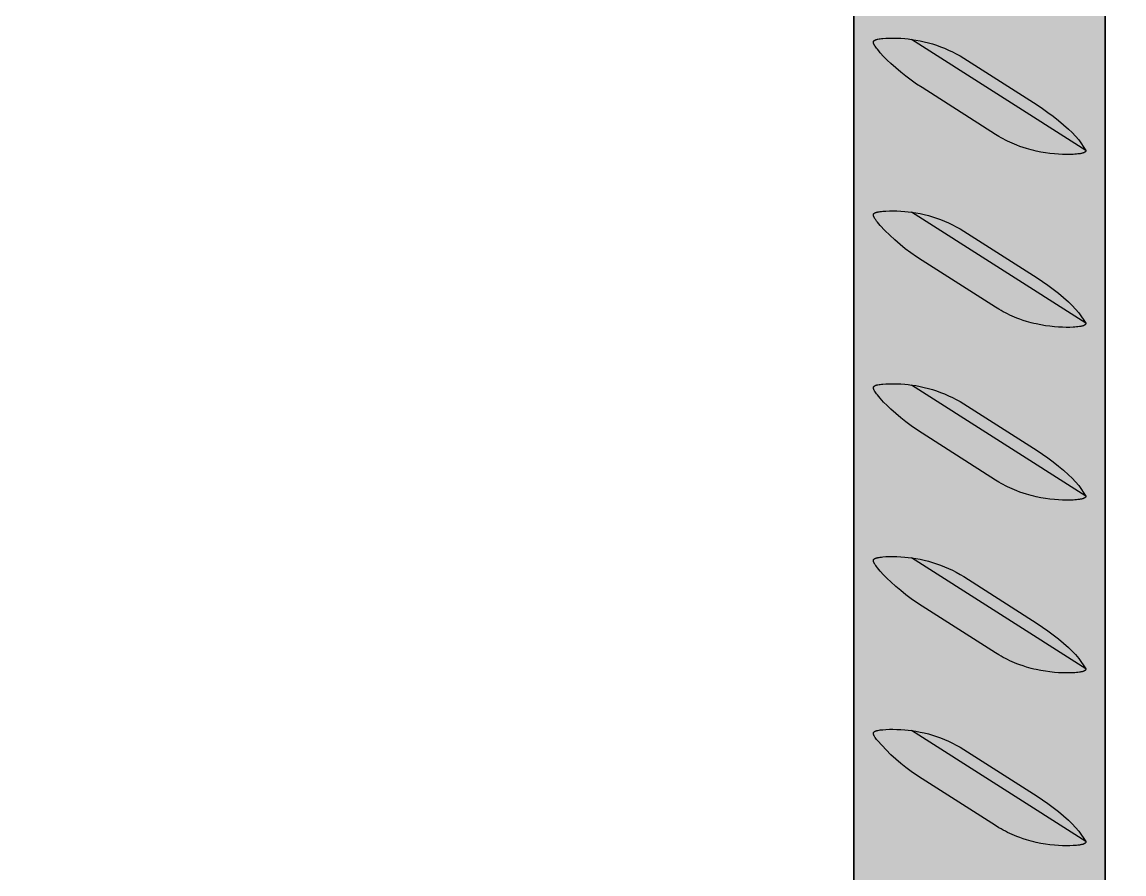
# Model space of a CAD drawing. Header units: millimetres. Extents: x 0 to 1192, y -689 to 404.
# Drawn here: x 334.6 to 404.7, y 302 to 356.3 of the extents above; entities that cross this region are included whole.
import ezdxf

# ---------------------------------------------------------------- set-up
doc = ezdxf.new("R2010")
doc.units = ezdxf.units.MM
doc.layers.add('Blocks', color=7, linetype='Continuous')
doc.layers.add('Blocks$Fill', color=7, linetype='Continuous', true_color=0xffffff)
doc.layers.add('Blocks$Inner', color=7, linetype='Continuous', lineweight=25, true_color=0x007f00)
doc.layers.add('Blocks$Outline', color=7, linetype='Continuous', lineweight=35, true_color=0xff3f3f)

# ---------------------------------------------------------------- blocks, each defined once
blk = doc.blocks.new('Rebar Side Table Front')
at = {"layer": 'Blocks$Fill'}
h = blk.add_hatch(color=256, dxfattribs=at)
h.paths.add_polyline_path([(387.521, 3), (387.522, 1.932), (387.526, 1.864), (387.532, 1.795), (387.54, 1.728), (387.55, 1.66), (387.563, 1.593), (387.578, 1.526), (387.595, 1.46), (387.615, 1.395), (387.637, 1.33), (387.661, 1.266), (387.687, 1.203), (387.715, 1.141), (387.745, 1.08), (387.778, 1.02), (387.812, 0.961), (387.849, 0.903), (387.887, 0.847), (387.928, 0.792), (387.97, 0.738), (388.014, 0.686), (388.06, 0.635), (388.107, 0.586), (388.156, 0.538), (388.207, 0.493), (388.259, 0.449), (388.313, 0.406), (388.368, 0.366), (388.424, 0.328), (388.482, 0.291), (388.541, 0.257), (388.601, 0.224), (388.662, 0.194), (388.724, 0.166), (388.787, 0.139), (388.851, 0.115), (388.916, 0.094), (388.982, 0.074), (389.048, 0.057), (389.114, 0.042), (389.181, 0.029), (389.249, 0.019), (389.317, 0.01), (389.385, 0.005), (389.453, 0.001), (389.521, 0), (401.589, 0.001), (401.658, 0.005), (401.726, 0.01), (401.794, 0.019), (401.861, 0.029), (401.928, 0.042), (401.995, 0.057), (402.061, 0.074), (402.126, 0.094), (402.191, 0.115), (402.255, 0.139), (402.318, 0.166), (402.38, 0.194), (402.441, 0.224), (402.501, 0.257), (402.56, 0.291), (402.618, 0.328), (402.675, 0.366), (402.73, 0.406), (402.783, 0.449), (402.836, 0.493), (402.886, 0.538), (402.935, 0.586), (402.983, 0.635), (403.029, 0.686), (403.073, 0.738), (403.115, 0.792), (403.155, 0.847), (403.194, 0.903), (403.23, 0.961), (403.265, 1.02), (403.297, 1.08), (403.327, 1.141), (403.356, 1.203), (403.382, 1.266), (403.406, 1.33), (403.427, 1.395), (403.447, 1.46), (403.464, 1.526), (403.479, 1.593), (403.492, 1.66), (403.503, 1.728), (403.511, 1.795), (403.517, 1.864), (403.52, 1.932), (403.521, 3), (403.521, 386), (452.521, 386), (453.521, 387), (453.521, 403), (452.521, 404), (228.521, 404), (4.521, 404), (3.521, 403), (3.521, 387), (4.521, 386), (53.521, 386), (53.521, 3), (53.522, 1.932), (53.532, 1.795), (53.54, 1.728), (53.55, 1.66), (53.563, 1.593), (53.578, 1.526), (53.595, 1.46), (53.615, 1.395), (53.637, 1.33), (53.661, 1.266), (53.687, 1.203), (53.715, 1.141), (53.745, 1.08), (53.778, 1.02), (53.812, 0.961), (53.849, 0.903), (53.887, 0.847), (53.928, 0.792), (53.97, 0.738), (54.014, 0.686), (54.059, 0.635), (54.107, 0.586), (54.156, 0.538), (54.207, 0.493), (54.259, 0.449), (54.313, 0.406), (54.368, 0.366), (54.424, 0.328), (54.482, 0.291), (54.541, 0.257), (54.601, 0.224), (54.662, 0.194), (54.724, 0.166), (54.787, 0.139), (54.851, 0.115), (54.916, 0.094), (54.982, 0.074), (55.048, 0.057), (55.114, 0.042), (55.181, 0.029), (55.249, 0.019), (55.317, 0.01), (55.385, 0.005), (55.453, 0.001), (55.521, 0), (67.589, 0.001), (67.658, 0.005), (67.726, 0.01), (67.794, 0.019), (67.861, 0.029), (67.928, 0.042), (67.995, 0.057), (68.061, 0.074), (68.126, 0.094), (68.191, 0.115), (68.255, 0.139), (68.318, 0.166), (68.38, 0.194), (68.441, 0.224), (68.501, 0.257), (68.56, 0.291), (68.618, 0.328), (68.675, 0.366), (68.73, 0.406), (68.783, 0.449), (68.836, 0.493), (68.886, 0.538), (68.935, 0.586), (68.983, 0.635), (69.029, 0.686), (69.073, 0.738), (69.115, 0.792), (69.155, 0.847), (69.194, 0.903), (69.23, 0.961), (69.265, 1.02), (69.297, 1.08), (69.327, 1.141), (69.356, 1.203), (69.382, 1.266), (69.406, 1.33), (69.427, 1.395), (69.447, 1.46), (69.464, 1.526), (69.479, 1.593), (69.492, 1.66), (69.503, 1.728), (69.511, 1.795), (69.517, 1.864), (69.52, 1.932), (69.521, 2), (69.521, 3), (69.521, 185.263), (69.771, 185), (72.617, 185), (387.271, 185), (387.521, 185.263)], flags=0)
h.paths.add_polyline_path([(387.521, 200.74), (387.271, 201), (94.617, 201), (69.771, 201), (69.521, 200.741), (69.521, 370.266), (69.771, 370), (72.617, 370), (387.271, 370), (387.521, 370.266)], flags=0)
at = {"layer": 'Blocks$Inner'}
blk.add_line((387.521, 370.266), (387.521, 200.74), dxfattribs=at)
for points in [[(396.016, 397), (399.178, 394.986), (399.53, 394.756), (399.875, 394.516), (400.212, 394.264), (400.541, 394.003), (400.861, 393.732), (401.174, 393.451), (401.405, 393.228), (401.63, 392.998), (401.846, 392.76), (402.28, 392.094), (394.578, 397), (396.016, 397), (403.521, 397), (403.521, 3)], [(402.28, 348.094), (402.281, 348.09), (402.28, 348.086), (402.28, 348.082), (402.28, 348.078), (402.28, 348.074), (402.279, 348.07), (402.279, 348.067), (402.278, 348.063), (402.277, 348.059), (402.276, 348.056), (402.275, 348.052), (402.274, 348.048), (402.273, 348.045), (402.272, 348.041), (402.27, 348.038), (402.269, 348.035), (402.268, 348.033), (402.267, 348.031), (402.265, 348.028), (402.263, 348.024), (402.261, 348.021), (402.259, 348.018), (402.257, 348.015), (402.254, 348.012), (402.252, 348.009), (402.249, 348.006), (402.247, 348.003), (402.244, 348), (402.241, 347.997), (402.238, 347.995), (402.235, 347.992), (402.233, 347.99), (402.23, 347.987), (402.226, 347.984), (402.222, 347.981), (402.218, 347.978), (402.214, 347.975), (402.209, 347.972), (402.205, 347.97), (402.201, 347.967), (402.197, 347.965), (402.188, 347.96), (402.179, 347.955), (402.17, 347.951), (402.161, 347.947), (402.148, 347.942), (402.135, 347.937), (402.122, 347.932), (402.109, 347.928), (402.083, 347.92), (402.056, 347.913), (402.013, 347.902), (401.968, 347.893), (401.923, 347.885), (401.878, 347.878), (401.784, 347.865), (401.689, 347.855), (401.586, 347.846), (401.481, 347.84), (401.263, 347.831), (401.036, 347.829), (400.8, 347.834), (400.546, 347.846), (400.281, 347.866), (399.999, 347.896), (399.718, 347.935), (399.419, 347.986), (399.122, 348.047), (398.967, 348.083), (398.813, 348.122), (398.66, 348.164), (398.507, 348.209), (398.294, 348.276), (398.083, 348.35), (397.893, 348.421), (397.743, 348.482), (397.595, 348.545), (397.447, 348.612), (397.301, 348.682), (397.161, 348.752), (397.023, 348.825), (396.886, 348.901), (396.751, 348.98), (396.535, 349.113), (391.864, 352.088), (391.512, 352.318), (391.168, 352.558), (390.831, 352.81), (390.502, 353.071), (390.181, 353.342), (389.869, 353.624), (389.637, 353.846), (389.413, 354.076), (389.196, 354.314), (389.103, 354.422), (389.013, 354.533), (388.962, 354.6), (388.912, 354.668), (388.875, 354.722), (388.858, 354.749), (388.84, 354.777), (388.827, 354.8), (388.814, 354.823), (388.802, 354.847), (388.796, 354.859), (388.791, 354.871), (388.787, 354.88), (388.783, 354.889), (388.78, 354.898), (388.776, 354.908), (388.773, 354.917), (388.771, 354.926), (388.768, 354.936), (388.767, 354.941), (388.766, 354.946), (388.765, 354.953), (388.763, 354.96), (388.763, 354.964), (388.763, 354.968), (388.762, 354.972), (388.762, 354.975), (388.762, 354.979), (388.762, 354.983), (388.762, 354.987), (388.762, 354.99), (388.762, 354.994), (388.762, 354.998), (388.763, 355.002), (388.763, 355.005), (388.764, 355.009), (388.765, 355.012), (388.765, 355.015), (388.766, 355.018), (388.767, 355.021), (388.768, 355.025), (388.769, 355.028), (388.77, 355.031), (388.772, 355.034), (388.773, 355.037), (388.774, 355.04), (388.776, 355.043), (388.777, 355.046), (388.779, 355.049), (388.781, 355.052), (388.782, 355.054), (388.784, 355.057), (388.787, 355.06), (388.789, 355.063), (388.791, 355.066), (388.794, 355.069), (388.796, 355.072), (388.799, 355.074), (388.801, 355.077), (388.804, 355.08), (388.807, 355.082), (388.81, 355.084), (388.813, 355.087), (388.816, 355.089), (388.819, 355.091), (388.825, 355.096), (388.828, 355.099), (388.832, 355.101), (388.836, 355.104), (388.84, 355.106), (388.849, 355.111), (388.857, 355.115), (388.865, 355.119), (388.874, 355.123), (388.882, 355.127), (388.891, 355.131), (388.903, 355.135), (388.914, 355.14), (388.926, 355.144), (388.938, 355.148), (388.962, 355.155), (388.986, 355.161), (389.013, 355.168), (389.041, 355.174), (389.119, 355.189), (389.197, 355.201), (389.275, 355.211), (389.353, 355.219), (389.562, 355.235), (389.779, 355.243), (390.006, 355.245), (390.242, 355.24), (390.502, 355.228), (390.762, 355.208), (390.975, 355.186), (391.189, 355.159)], [(402.28, 337.094), (402.281, 337.09), (402.28, 337.086), (402.28, 337.082), (402.28, 337.078), (402.28, 337.074), (402.279, 337.07), (402.279, 337.067), (402.278, 337.063), (402.277, 337.059), (402.276, 337.056), (402.275, 337.052), (402.274, 337.048), (402.273, 337.045), (402.272, 337.041), (402.27, 337.038), (402.269, 337.035), (402.268, 337.033), (402.267, 337.031), (402.265, 337.028), (402.263, 337.024), (402.261, 337.021), (402.259, 337.018), (402.257, 337.015), (402.254, 337.012), (402.252, 337.009), (402.249, 337.006), (402.247, 337.003), (402.244, 337), (402.241, 336.997), (402.238, 336.995), (402.235, 336.992), (402.233, 336.99), (402.23, 336.987), (402.226, 336.984), (402.222, 336.981), (402.218, 336.978), (402.214, 336.975), (402.209, 336.972), (402.205, 336.97), (402.201, 336.967), (402.197, 336.965), (402.188, 336.96), (402.179, 336.955), (402.17, 336.951), (402.161, 336.947), (402.148, 336.942), (402.135, 336.937), (402.122, 336.932), (402.109, 336.928), (402.083, 336.92), (402.056, 336.913), (402.013, 336.902), (401.968, 336.893), (401.923, 336.885), (401.878, 336.878), (401.784, 336.865), (401.689, 336.855), (401.586, 336.846), (401.481, 336.84), (401.263, 336.831), (401.036, 336.829), (400.8, 336.834), (400.546, 336.846), (400.281, 336.866), (399.999, 336.896), (399.718, 336.935), (399.419, 336.986), (399.122, 337.047), (398.967, 337.083), (398.813, 337.122), (398.66, 337.164), (398.507, 337.209), (398.294, 337.276), (398.083, 337.35), (397.893, 337.421), (397.743, 337.482), (397.595, 337.545), (397.447, 337.612), (397.301, 337.682), (397.161, 337.752), (397.023, 337.825), (396.886, 337.901), (396.751, 337.98), (396.535, 338.113), (391.864, 341.088), (391.499, 341.325), (391.142, 341.575), (390.793, 341.836), (390.454, 342.109), (390.124, 342.394), (389.804, 342.69), (389.495, 342.997), (389.196, 343.314), (389.103, 343.422), (389.013, 343.533), (388.962, 343.6), (388.912, 343.668), (388.875, 343.722), (388.858, 343.749), (388.84, 343.777), (388.827, 343.8), (388.814, 343.823), (388.802, 343.847), (388.796, 343.859), (388.791, 343.871), (388.787, 343.88), (388.783, 343.889), (388.78, 343.898), (388.776, 343.908), (388.773, 343.917), (388.771, 343.926), (388.768, 343.936), (388.767, 343.941), (388.766, 343.946), (388.765, 343.953), (388.763, 343.96), (388.763, 343.964), (388.763, 343.968), (388.762, 343.972), (388.762, 343.975), (388.762, 343.979), (388.762, 343.983), (388.762, 343.987), (388.762, 343.99), (388.762, 343.994), (388.762, 343.998), (388.763, 344.002), (388.763, 344.005), (388.764, 344.009), (388.765, 344.012), (388.765, 344.015), (388.766, 344.018), (388.767, 344.021), (388.768, 344.025), (388.769, 344.028), (388.77, 344.031), (388.772, 344.034), (388.773, 344.037), (388.774, 344.04), (388.776, 344.043), (388.777, 344.046), (388.779, 344.049), (388.781, 344.052), (388.782, 344.054), (388.784, 344.057), (388.787, 344.06), (388.789, 344.063), (388.791, 344.066), (388.794, 344.069), (388.796, 344.072), (388.799, 344.074), (388.801, 344.077), (388.804, 344.08), (388.807, 344.082), (388.81, 344.084), (388.813, 344.087), (388.816, 344.089), (388.819, 344.091), (388.825, 344.096), (388.828, 344.099), (388.832, 344.101), (388.836, 344.104), (388.84, 344.106), (388.849, 344.111), (388.857, 344.115), (388.865, 344.119), (388.874, 344.123), (388.882, 344.127), (388.891, 344.131), (388.903, 344.135), (388.914, 344.14), (388.926, 344.144), (388.938, 344.148), (388.962, 344.155), (388.986, 344.161), (389.013, 344.168), (389.041, 344.174), (389.119, 344.189), (389.197, 344.201), (389.275, 344.211), (389.353, 344.219), (389.562, 344.235), (389.779, 344.243), (390.006, 344.245), (390.242, 344.24), (390.502, 344.228), (390.762, 344.208), (390.975, 344.186), (391.189, 344.159)], [(402.28, 326.094), (402.281, 326.09), (402.28, 326.086), (402.28, 326.082), (402.28, 326.078), (402.28, 326.074), (402.279, 326.07), (402.279, 326.067), (402.278, 326.063), (402.277, 326.059), (402.276, 326.056), (402.275, 326.052), (402.274, 326.048), (402.273, 326.045), (402.272, 326.041), (402.27, 326.038), (402.269, 326.035), (402.268, 326.033), (402.267, 326.031), (402.265, 326.028), (402.263, 326.024), (402.261, 326.021), (402.259, 326.018), (402.257, 326.015), (402.254, 326.012), (402.252, 326.009), (402.249, 326.006), (402.247, 326.003), (402.244, 326), (402.241, 325.997), (402.238, 325.995), (402.235, 325.992), (402.233, 325.99), (402.23, 325.987), (402.226, 325.984), (402.222, 325.981), (402.218, 325.978), (402.214, 325.975), (402.209, 325.972), (402.205, 325.97), (402.201, 325.967), (402.197, 325.965), (402.188, 325.96), (402.179, 325.955), (402.17, 325.951), (402.161, 325.947), (402.148, 325.942), (402.135, 325.937), (402.122, 325.932), (402.109, 325.928), (402.083, 325.92), (402.056, 325.913), (402.013, 325.902), (401.968, 325.893), (401.923, 325.885), (401.878, 325.878), (401.784, 325.865), (401.689, 325.855), (401.586, 325.846), (401.481, 325.84), (401.263, 325.831), (401.036, 325.829), (400.8, 325.834), (400.546, 325.846), (400.281, 325.866), (399.999, 325.896), (399.718, 325.935), (399.419, 325.986), (399.122, 326.047), (398.967, 326.083), (398.813, 326.122), (398.66, 326.164), (398.507, 326.209), (398.294, 326.276), (398.083, 326.35), (397.893, 326.421), (397.743, 326.482), (397.595, 326.545), (397.447, 326.612), (397.301, 326.682), (397.161, 326.752), (397.023, 326.825), (396.886, 326.901), (396.751, 326.98), (396.535, 327.113), (391.864, 330.088), (391.512, 330.318), (391.168, 330.558), (390.831, 330.81), (390.502, 331.071), (390.181, 331.342), (389.869, 331.624), (389.637, 331.846), (389.413, 332.076), (389.196, 332.314), (389.103, 332.422), (389.013, 332.533), (388.962, 332.6), (388.912, 332.668), (388.875, 332.722), (388.858, 332.749), (388.84, 332.777), (388.827, 332.8), (388.814, 332.823), (388.802, 332.847), (388.796, 332.859), (388.791, 332.871), (388.787, 332.88), (388.783, 332.889), (388.78, 332.898), (388.776, 332.908), (388.773, 332.917), (388.771, 332.926), (388.768, 332.936), (388.767, 332.941), (388.766, 332.946), (388.765, 332.953), (388.763, 332.96), (388.763, 332.964), (388.763, 332.968), (388.762, 332.972), (388.762, 332.975), (388.762, 332.979), (388.762, 332.983), (388.762, 332.987), (388.762, 332.99), (388.762, 332.994), (388.762, 332.998), (388.763, 333.002), (388.763, 333.005), (388.764, 333.009), (388.765, 333.012), (388.765, 333.015), (388.766, 333.018), (388.767, 333.021), (388.768, 333.025), (388.769, 333.028), (388.77, 333.031), (388.772, 333.034), (388.773, 333.037), (388.774, 333.04), (388.776, 333.043), (388.777, 333.046), (388.779, 333.049), (388.781, 333.052), (388.782, 333.054), (388.784, 333.057), (388.787, 333.06), (388.789, 333.063), (388.791, 333.066), (388.794, 333.069), (388.796, 333.072), (388.799, 333.074), (388.801, 333.077), (388.804, 333.08), (388.807, 333.082), (388.81, 333.084), (388.813, 333.087), (388.816, 333.089), (388.819, 333.091), (388.825, 333.096), (388.828, 333.099), (388.832, 333.101), (388.836, 333.104), (388.84, 333.106), (388.849, 333.111), (388.857, 333.115), (388.865, 333.119), (388.874, 333.123), (388.882, 333.127), (388.891, 333.131), (388.903, 333.135), (388.914, 333.14), (388.926, 333.144), (388.938, 333.148), (388.962, 333.155), (388.986, 333.161), (389.013, 333.168), (389.041, 333.174), (389.119, 333.189), (389.197, 333.201), (389.275, 333.211), (389.353, 333.219), (389.562, 333.235), (389.779, 333.243), (390.006, 333.245), (390.242, 333.24), (390.502, 333.228), (390.762, 333.208), (390.975, 333.186), (391.189, 333.159)], [(402.28, 315.094), (402.281, 315.09), (402.28, 315.086), (402.28, 315.082), (402.28, 315.078), (402.28, 315.074), (402.279, 315.07), (402.279, 315.067), (402.278, 315.063), (402.277, 315.059), (402.276, 315.056), (402.275, 315.052), (402.274, 315.048), (402.273, 315.045), (402.272, 315.041), (402.27, 315.038), (402.269, 315.035), (402.268, 315.033), (402.267, 315.031), (402.265, 315.028), (402.263, 315.024), (402.261, 315.021), (402.259, 315.018), (402.257, 315.015), (402.254, 315.012), (402.252, 315.009), (402.249, 315.006), (402.247, 315.003), (402.244, 315), (402.241, 314.997), (402.238, 314.995), (402.235, 314.992), (402.233, 314.99), (402.23, 314.987), (402.226, 314.984), (402.222, 314.981), (402.218, 314.978), (402.214, 314.975), (402.209, 314.972), (402.205, 314.97), (402.201, 314.967), (402.197, 314.965), (402.188, 314.96), (402.179, 314.955), (402.17, 314.951), (402.161, 314.947), (402.148, 314.942), (402.135, 314.937), (402.122, 314.932), (402.109, 314.928), (402.083, 314.92), (402.056, 314.913), (402.013, 314.902), (401.968, 314.893), (401.923, 314.885), (401.878, 314.878), (401.784, 314.865), (401.689, 314.855), (401.586, 314.846), (401.481, 314.84), (401.263, 314.831), (401.036, 314.829), (400.8, 314.834), (400.546, 314.846), (400.281, 314.866), (399.999, 314.896), (399.718, 314.935), (399.419, 314.986), (399.122, 315.047), (398.967, 315.083), (398.813, 315.122), (398.66, 315.164), (398.507, 315.209), (398.294, 315.276), (398.083, 315.35), (397.893, 315.421), (397.743, 315.482), (397.595, 315.545), (397.447, 315.612), (397.301, 315.682), (397.161, 315.752), (397.023, 315.825), (396.886, 315.901), (396.751, 315.98), (396.535, 316.113), (391.864, 319.088), (391.512, 319.318), (391.168, 319.558), (390.831, 319.81), (390.502, 320.071), (390.181, 320.342), (389.869, 320.624), (389.637, 320.846), (389.413, 321.076), (389.196, 321.314), (389.103, 321.422), (389.013, 321.533), (388.962, 321.6), (388.912, 321.668), (388.875, 321.722), (388.858, 321.749), (388.84, 321.777), (388.827, 321.8), (388.814, 321.823), (388.802, 321.847), (388.796, 321.859), (388.791, 321.871), (388.787, 321.88), (388.783, 321.889), (388.78, 321.898), (388.776, 321.908), (388.773, 321.917), (388.771, 321.926), (388.768, 321.936), (388.767, 321.941), (388.766, 321.946), (388.765, 321.953), (388.763, 321.96), (388.763, 321.964), (388.763, 321.968), (388.762, 321.972), (388.762, 321.975), (388.762, 321.979), (388.762, 321.983), (388.762, 321.987), (388.762, 321.99), (388.762, 321.994), (388.762, 321.998), (388.763, 322.002), (388.763, 322.005), (388.764, 322.009), (388.765, 322.012), (388.765, 322.015), (388.766, 322.018), (388.767, 322.021), (388.768, 322.025), (388.769, 322.028), (388.77, 322.031), (388.772, 322.034), (388.773, 322.037), (388.774, 322.04), (388.776, 322.043), (388.777, 322.046), (388.779, 322.049), (388.781, 322.052), (388.782, 322.054), (388.784, 322.057), (388.787, 322.06), (388.789, 322.063), (388.791, 322.066), (388.794, 322.069), (388.796, 322.072), (388.799, 322.074), (388.801, 322.077), (388.804, 322.08), (388.807, 322.082), (388.81, 322.084), (388.813, 322.087), (388.816, 322.089), (388.819, 322.091), (388.825, 322.096), (388.828, 322.099), (388.832, 322.101), (388.836, 322.104), (388.84, 322.106), (388.849, 322.111), (388.857, 322.115), (388.865, 322.119), (388.874, 322.123), (388.882, 322.127), (388.891, 322.131), (388.903, 322.135), (388.914, 322.14), (388.926, 322.144), (388.938, 322.148), (388.962, 322.155), (388.986, 322.161), (389.013, 322.168), (389.041, 322.174), (389.119, 322.189), (389.197, 322.201), (389.275, 322.211), (389.353, 322.219), (389.562, 322.235), (389.779, 322.243), (390.006, 322.245), (390.242, 322.24), (390.502, 322.228), (390.762, 322.208), (390.975, 322.186), (391.189, 322.159)], [(402.28, 304.094), (402.281, 304.09), (402.28, 304.086), (402.28, 304.082), (402.28, 304.078), (402.28, 304.074), (402.279, 304.07), (402.279, 304.067), (402.278, 304.063), (402.277, 304.059), (402.276, 304.056), (402.275, 304.052), (402.274, 304.048), (402.273, 304.045), (402.272, 304.041), (402.27, 304.038), (402.269, 304.035), (402.268, 304.033), (402.267, 304.031), (402.265, 304.028), (402.263, 304.024), (402.261, 304.021), (402.259, 304.018), (402.257, 304.015), (402.254, 304.012), (402.252, 304.009), (402.249, 304.006), (402.247, 304.003), (402.244, 304), (402.241, 303.997), (402.238, 303.995), (402.235, 303.992), (402.233, 303.99), (402.23, 303.987), (402.226, 303.984), (402.222, 303.981), (402.218, 303.978), (402.214, 303.975), (402.209, 303.972), (402.205, 303.97), (402.201, 303.967), (402.197, 303.965), (402.188, 303.96), (402.179, 303.955), (402.17, 303.951), (402.161, 303.947), (402.148, 303.942), (402.135, 303.937), (402.122, 303.932), (402.109, 303.928), (402.083, 303.92), (402.056, 303.913), (402.013, 303.902), (401.968, 303.893), (401.923, 303.885), (401.878, 303.878), (401.784, 303.865), (401.689, 303.855), (401.586, 303.846), (401.481, 303.84), (401.263, 303.831), (401.036, 303.829), (400.8, 303.834), (400.546, 303.846), (400.281, 303.866), (399.999, 303.896), (399.718, 303.935), (399.419, 303.986), (399.122, 304.047), (398.967, 304.083), (398.813, 304.122), (398.66, 304.164), (398.507, 304.209), (398.294, 304.276), (398.083, 304.35), (397.893, 304.421), (397.743, 304.482), (397.595, 304.545), (397.447, 304.612), (397.301, 304.682), (397.161, 304.752), (397.023, 304.825), (396.886, 304.901), (396.751, 304.98), (396.535, 305.113), (391.864, 308.088), (391.512, 308.318), (391.168, 308.558), (390.831, 308.81), (390.502, 309.071), (390.181, 309.342), (389.869, 309.624), (389.013, 310.533), (388.962, 310.6), (388.912, 310.668), (388.875, 310.722), (388.858, 310.749), (388.84, 310.777), (388.827, 310.8), (388.814, 310.823), (388.802, 310.847), (388.796, 310.859), (388.791, 310.871), (388.787, 310.88), (388.783, 310.889), (388.78, 310.898), (388.776, 310.908), (388.773, 310.917), (388.771, 310.926), (388.768, 310.936), (388.767, 310.941), (388.766, 310.946), (388.765, 310.953), (388.763, 310.96), (388.763, 310.964), (388.763, 310.968), (388.762, 310.972), (388.762, 310.975), (388.762, 310.979), (388.762, 310.983), (388.762, 310.987), (388.762, 310.99), (388.762, 310.994), (388.762, 310.998), (388.763, 311.002), (388.763, 311.005), (388.764, 311.009), (388.765, 311.012), (388.765, 311.015), (388.766, 311.018), (388.767, 311.021), (388.768, 311.025), (388.769, 311.028), (388.77, 311.031), (388.772, 311.034), (388.773, 311.037), (388.774, 311.04), (388.776, 311.043), (388.777, 311.046), (388.779, 311.049), (388.781, 311.052), (388.782, 311.054), (388.784, 311.057), (388.787, 311.06), (388.789, 311.063), (388.791, 311.066), (388.794, 311.069), (388.796, 311.072), (388.799, 311.074), (388.801, 311.077), (388.804, 311.08), (388.807, 311.082), (388.81, 311.084), (388.813, 311.087), (388.816, 311.089), (388.819, 311.091), (388.825, 311.096), (388.828, 311.099), (388.832, 311.101), (388.836, 311.104), (388.84, 311.106), (388.849, 311.111), (388.857, 311.115), (388.865, 311.119), (388.874, 311.123), (388.882, 311.127), (388.891, 311.131), (388.903, 311.135), (388.914, 311.14), (388.926, 311.144), (388.938, 311.148), (388.962, 311.155), (388.986, 311.161), (389.013, 311.168), (389.041, 311.174), (389.119, 311.189), (389.197, 311.201), (389.275, 311.211), (389.353, 311.219), (389.562, 311.235), (389.779, 311.243), (390.006, 311.245), (390.242, 311.24), (390.502, 311.228), (390.762, 311.208), (390.975, 311.186), (391.189, 311.159)]]:
    blk.add_lwpolyline(points, dxfattribs=at)
for points in [[(399.178, 350.986), (399.53, 350.756), (399.875, 350.516), (400.212, 350.264), (400.541, 350.003), (400.861, 349.732), (401.174, 349.451), (401.405, 349.228), (401.63, 348.998), (401.846, 348.76), (402.28, 348.094), (391.189, 355.159), (391.459, 355.119), (391.728, 355.07), (391.996, 355.012), (392.261, 354.946), (392.524, 354.87), (392.784, 354.786), (393.042, 354.693), (393.296, 354.592), (393.546, 354.482), (393.793, 354.364), (394.036, 354.238), (394.274, 354.103), (394.508, 353.961)], [(399.178, 339.986), (399.53, 339.756), (399.875, 339.516), (400.212, 339.264), (400.541, 339.003), (400.861, 338.732), (401.174, 338.451), (401.405, 338.228), (401.63, 337.998), (401.846, 337.76), (402.28, 337.094), (391.189, 344.159), (391.459, 344.119), (391.728, 344.07), (391.996, 344.012), (392.261, 343.946), (392.524, 343.87), (392.784, 343.786), (393.042, 343.693), (393.296, 343.592), (393.546, 343.482), (393.793, 343.364), (394.036, 343.238), (394.274, 343.103), (394.508, 342.961)], [(399.178, 328.986), (399.53, 328.756), (399.875, 328.516), (400.212, 328.264), (400.541, 328.003), (400.861, 327.732), (401.174, 327.451), (401.405, 327.228), (401.63, 326.998), (401.846, 326.76), (402.28, 326.094), (391.189, 333.159), (391.459, 333.119), (391.728, 333.07), (391.996, 333.012), (392.261, 332.946), (392.524, 332.87), (392.784, 332.786), (393.042, 332.693), (393.296, 332.592), (393.546, 332.482), (393.793, 332.364), (394.036, 332.238), (394.274, 332.103), (394.508, 331.961)], [(399.178, 317.986), (399.53, 317.756), (399.875, 317.516), (400.212, 317.264), (400.541, 317.003), (400.861, 316.732), (401.174, 316.451), (401.405, 316.228), (401.63, 315.998), (401.846, 315.76), (402.28, 315.094), (391.189, 322.159), (391.459, 322.119), (391.728, 322.07), (391.996, 322.012), (392.261, 321.946), (392.524, 321.87), (392.784, 321.786), (393.042, 321.693), (393.296, 321.592), (393.546, 321.482), (393.793, 321.364), (394.036, 321.238), (394.274, 321.103), (394.508, 320.961)], [(399.178, 306.986), (399.53, 306.756), (399.875, 306.516), (400.212, 306.264), (400.541, 306.003), (400.861, 305.732), (401.174, 305.451), (401.405, 305.228), (401.63, 304.998), (401.846, 304.76), (402.28, 304.094), (391.189, 311.159), (391.459, 311.119), (391.728, 311.07), (391.996, 311.012), (392.261, 310.946), (392.524, 310.87), (392.784, 310.786), (393.042, 310.693), (393.296, 310.592), (393.546, 310.482), (393.793, 310.364), (394.036, 310.238), (394.274, 310.103), (394.508, 309.961)]]:
    blk.add_lwpolyline(points, close=True, dxfattribs=at)
at = {"layer": 'Blocks$Outline'}
for points in [[(403.521, 3), (403.521, 386)], [(387.521, 370.266), (387.521, 200.74)]]:
    blk.add_lwpolyline(points, dxfattribs=at)

msp = doc.modelspace()

# ---------------------------------------------------------------- block references
at = {"layer": 'Blocks'}
msp.add_blockref('Rebar Side Table Front', (0, 0), dxfattribs=at)

doc.saveas('drawing.dxf')
